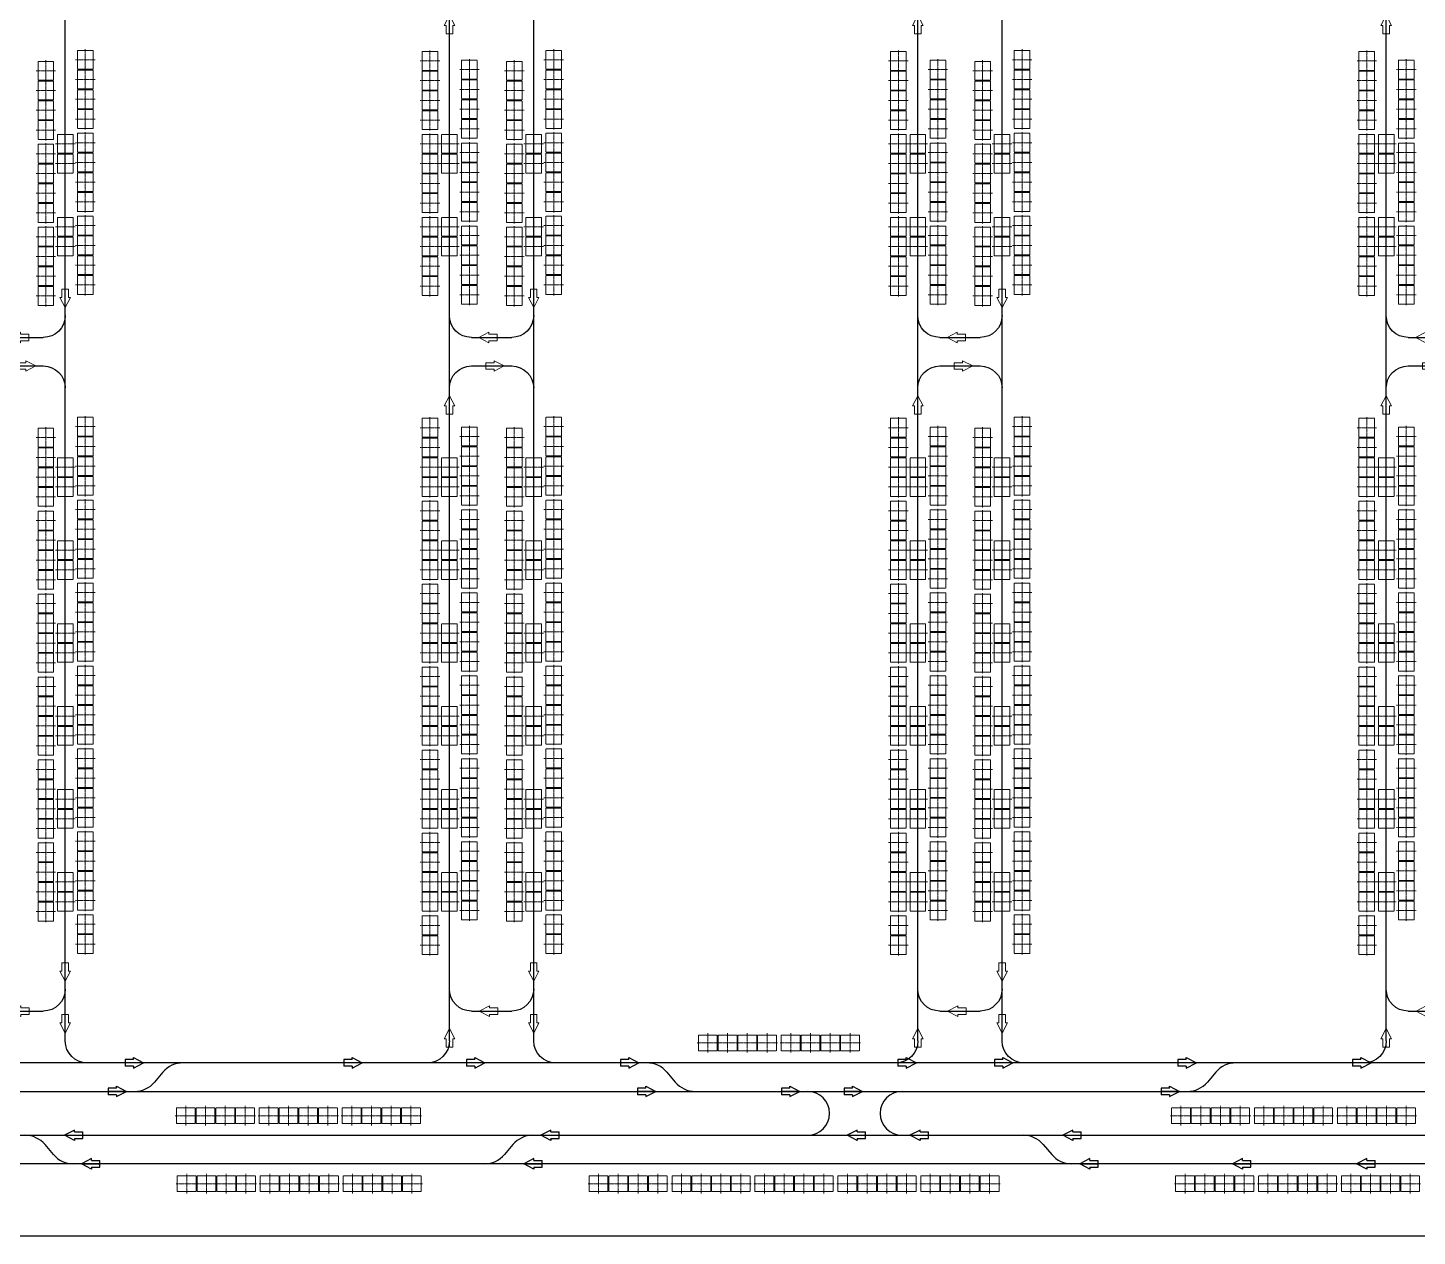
# Model space of a CAD drawing. Header units: millimetres. Extents: x -128 to 670218, y 27186 to 149492.
# Drawn here: x 358490 to 390149, y 27186 to 54722 of the extents above; entities that cross this region are included whole.
import ezdxf

# ---------------------------------------------------------------- set-up
doc = ezdxf.new("R2010")
doc.units = ezdxf.units.MM
doc.linetypes.add('AM_ISO08W050', pattern=[18, 12, -1.5, 3, -1.5])
doc.linetypes.add('XAT-M16_6F_EQ Layout_20211120$0$ACAD_ISO08W100', pattern=[36, 24, -3, 6, -3])
for name, color, linetype, lineweight in [('_CLINE', 4, 'XAT-M16_6F_EQ Layout_20211120$0$ACAD_ISO08W100', 9), ('DIRECT', 40, 'Continuous', 9), ('LINE_EQ', 4, 'AM_ISO08W050', 20), ('LINE_STB', 151, 'Continuous', 30)]:
    doc.layers.add(name, color=color, linetype=linetype, lineweight=lineweight)
doc.layers.add('Rail_H4822(Lower)', color=7, linetype='Continuous')

# ---------------------------------------------------------------- blocks, each defined once
blk = doc.blocks.new('*U3')
at = {"color": 0, "linetype": 'ByBlock'}
for p, q in [((-120, -230), (0, 0)), ((0, 0), (0, -420)), ((120, -230), (0, 0)), ((-75, -230), (-120, -230)), ((-75, -230), (-75, -420)), ((75, -230), (75, -420)), ((75, -230), (120, -230)), ((75, -420), (-75, -420))]:
    blk.add_line(p, q, dxfattribs=at)
blk = doc.blocks.new('A$C31676947')
at = {"layer": 'Rail_H4822(Lower)'}
for p, q in [((500, 47250), (500, 500)), ((2420, 47250), (2420, 500)), ((1000, 46570), (1920, 46570)), ((1000, 31870), (1920, 31870)), ((1000, 31220), (1920, 31220)), ((1000, 16520), (1920, 16520)), ((1000, 15870), (1920, 15870)), ((1000, 1180), (1920, 1180))]:
    blk.add_line(p, q, dxfattribs=at)
for centre, start, end in [((0, 47250), 0, 90), ((2920, 47250), 90, 180), ((1000, 46070), 90, 180), ((1920, 46070), 0, 90), ((1000, 32370), 180, 270), ((1920, 32370), 270, 0), ((1000, 30720), 90, 180), ((1920, 30720), 0, 90), ((0, 23700), 270, 0), ((2920, 23700), 180, 270), ((0, 21700), 0, 90), ((2920, 21700), 90, 180), ((1000, 17020), 180, 270), ((1920, 17020), 270, 0), ((1000, 15370), 90, 180), ((1920, 15370), 0, 90), ((1000, 1680), 180, 270), ((1920, 1680), 270, 0), ((0, 500), 270, 0), ((2920, 500), 180, 270)]:
    blk.add_arc(centre, 500, start, end, dxfattribs=at)
at = {"layer": 'DIRECT'}
for p, rotation in [((500, 46970), 180), ((1180, 46570), 89.99999999999999), ((500, 32550), 180), ((500, 23880), 180), ((500, 17200), 180), ((500, 1860), 180), ((1740, 1180), 270), ((500, 680), 180)]:
    blk.add_blockref('*U3', p, dxfattribs=dict(at, rotation=rotation))
for p in [(2420, 47070), (2420, 45890), (2420, 30540), (2420, 21520), (2420, 15190), (2420, 780)]:
    blk.add_blockref('*U3', p, dxfattribs=at)
at = {"layer": 'DIRECT', "lineweight": -2}
for p, rotation in [((1750, 31870), 270), ((1170, 31220), 89.99999999999999), ((1750, 16520), 270), ((1170, 15870), 89.99999999999999)]:
    blk.add_blockref('*U3', p, dxfattribs=dict(at, rotation=rotation))
blk = doc.blocks.new('*U227')
at = {"color": 0, "linetype": 'ByBlock'}
for p, q in [((-120, -230), (0, 0)), ((0, 0), (0, -420)), ((120, -230), (0, 0)), ((-75, -230), (-120, -230)), ((-75, -230), (-75, -420)), ((75, -230), (75, -420)), ((75, -230), (120, -230)), ((75, -420), (-75, -420))]:
    blk.add_line(p, q, dxfattribs=at)
blk = doc.blocks.new('*U228')
at = {"color": 0, "linetype": 'ByBlock'}
for p, q in [((-120, -230), (0, 0)), ((0, 0), (0, -420)), ((120, -230), (0, 0)), ((-75, -230), (-120, -230)), ((-75, -230), (-75, -420)), ((75, -230), (75, -420)), ((75, -230), (120, -230)), ((75, -420), (-75, -420))]:
    blk.add_line(p, q, dxfattribs=at)
blk = doc.blocks.new('*U229')
at = {"color": 0, "linetype": 'ByBlock'}
for p, q in [((-120, -230), (0, 0)), ((0, 0), (0, -420)), ((120, -230), (0, 0)), ((-75, -230), (-120, -230)), ((-75, -230), (-75, -420)), ((75, -230), (75, -420)), ((75, -230), (120, -230)), ((75, -420), (-75, -420))]:
    blk.add_line(p, q, dxfattribs=at)
blk = doc.blocks.new('*U230')
at = {"color": 0, "linetype": 'ByBlock'}
for p, q in [((-120, -230), (0, 0)), ((0, 0), (0, -420)), ((120, -230), (0, 0)), ((-75, -230), (-120, -230)), ((-75, -230), (-75, -420)), ((75, -230), (75, -420)), ((75, -230), (120, -230)), ((75, -420), (-75, -420))]:
    blk.add_line(p, q, dxfattribs=at)
blk = doc.blocks.new('*U172')
at = {"color": 0, "linetype": 'ByBlock'}
for p, q in [((-120, -230), (0, 0)), ((0, 0), (0, -420)), ((120, -230), (0, 0)), ((-75, -230), (-120, -230)), ((-75, -230), (-75, -420)), ((75, -230), (75, -420)), ((75, -230), (120, -230)), ((75, -420), (-75, -420))]:
    blk.add_line(p, q, dxfattribs=at)
blk = doc.blocks.new('*U174')
at = {"color": 0, "linetype": 'ByBlock'}
for p, q in [((-120, -230), (0, 0)), ((0, 0), (0, -420)), ((120, -230), (0, 0)), ((-75, -230), (-120, -230)), ((-75, -230), (-75, -420)), ((75, -230), (75, -420)), ((75, -230), (120, -230)), ((75, -420), (-75, -420))]:
    blk.add_line(p, q, dxfattribs=at)
blk = doc.blocks.new('*U175')
at = {"color": 0, "linetype": 'ByBlock'}
for p, q in [((-120, -230), (0, 0)), ((0, 0), (0, -420)), ((120, -230), (0, 0)), ((-75, -230), (-120, -230)), ((-75, -230), (-75, -420)), ((75, -230), (75, -420)), ((75, -230), (120, -230)), ((75, -420), (-75, -420))]:
    blk.add_line(p, q, dxfattribs=at)
blk = doc.blocks.new('*U176')
at = {"color": 0, "linetype": 'ByBlock'}
for p, q in [((-120, -230), (0, 0)), ((0, 0), (0, -420)), ((120, -230), (0, 0)), ((-75, -230), (-120, -230)), ((-75, -230), (-75, -420)), ((75, -230), (75, -420)), ((75, -230), (120, -230)), ((75, -420), (-75, -420))]:
    blk.add_line(p, q, dxfattribs=at)
blk = doc.blocks.new('*U177')
at = {"color": 0, "linetype": 'ByBlock'}
for p, q in [((-120, -230), (0, 0)), ((0, 0), (0, -420)), ((120, -230), (0, 0)), ((-75, -230), (-120, -230)), ((-75, -230), (-75, -420)), ((75, -230), (75, -420)), ((75, -230), (120, -230)), ((75, -420), (-75, -420))]:
    blk.add_line(p, q, dxfattribs=at)
blk = doc.blocks.new('*U147')
at = {"color": 0, "linetype": 'ByBlock'}
for p, q in [((-120, -230), (0, 0)), ((0, 0), (0, -420)), ((120, -230), (0, 0)), ((-75, -230), (-120, -230)), ((-75, -230), (-75, -420)), ((75, -230), (75, -420)), ((75, -230), (120, -230)), ((75, -420), (-75, -420))]:
    blk.add_line(p, q, dxfattribs=at)
blk = doc.blocks.new('*U183')
at = {"color": 0, "linetype": 'ByBlock'}
for p, q in [((-120, -230), (0, 0)), ((0, 0), (0, -420)), ((120, -230), (0, 0)), ((-75, -230), (-120, -230)), ((-75, -230), (-75, -420)), ((75, -230), (75, -420)), ((75, -230), (120, -230)), ((75, -420), (-75, -420))]:
    blk.add_line(p, q, dxfattribs=at)
blk = doc.blocks.new('*U80')
at = {"color": 0, "linetype": 'ByBlock'}
for p, q in [((-120, -230), (0, 0)), ((0, 0), (0, -420)), ((120, -230), (0, 0)), ((-75, -230), (-120, -230)), ((-75, -230), (-75, -420)), ((75, -230), (75, -420)), ((75, -230), (120, -230)), ((75, -420), (-75, -420))]:
    blk.add_line(p, q, dxfattribs=at)
blk = doc.blocks.new('*U81')
at = {"color": 0, "linetype": 'ByBlock'}
for p, q in [((-120, -230), (0, 0)), ((0, 0), (0, -420)), ((120, -230), (0, 0)), ((-75, -230), (-120, -230)), ((-75, -230), (-75, -420)), ((75, -230), (75, -420)), ((75, -230), (120, -230)), ((75, -420), (-75, -420))]:
    blk.add_line(p, q, dxfattribs=at)
blk = doc.blocks.new('*U82')
at = {"color": 0, "linetype": 'ByBlock'}
for p, q in [((-120, -230), (0, 0)), ((0, 0), (0, -420)), ((120, -230), (0, 0)), ((-75, -230), (-120, -230)), ((-75, -230), (-75, -420)), ((75, -230), (75, -420)), ((75, -230), (120, -230)), ((75, -420), (-75, -420))]:
    blk.add_line(p, q, dxfattribs=at)
blk = doc.blocks.new('*U83')
at = {"color": 0, "linetype": 'ByBlock'}
for p, q in [((-120, -230), (0, 0)), ((0, 0), (0, -420)), ((120, -230), (0, 0)), ((-75, -230), (-120, -230)), ((-75, -230), (-75, -420)), ((75, -230), (75, -420)), ((75, -230), (120, -230)), ((75, -420), (-75, -420))]:
    blk.add_line(p, q, dxfattribs=at)
blk = doc.blocks.new('*U84')
at = {"color": 0, "linetype": 'ByBlock'}
for p, q in [((-120, -230), (0, 0)), ((0, 0), (0, -420)), ((120, -230), (0, 0)), ((-75, -230), (-120, -230)), ((-75, -230), (-75, -420)), ((75, -230), (75, -420)), ((75, -230), (120, -230)), ((75, -420), (-75, -420))]:
    blk.add_line(p, q, dxfattribs=at)
blk = doc.blocks.new('*U85')
at = {"color": 0, "linetype": 'ByBlock'}
for p, q in [((-120, -230), (0, 0)), ((0, 0), (0, -420)), ((120, -230), (0, 0)), ((-75, -230), (-120, -230)), ((-75, -230), (-75, -420)), ((75, -230), (75, -420)), ((75, -230), (120, -230)), ((75, -420), (-75, -420))]:
    blk.add_line(p, q, dxfattribs=at)
blk = doc.blocks.new('*U86')
at = {"color": 0, "linetype": 'ByBlock'}
for p, q in [((-120, -230), (0, 0)), ((0, 0), (0, -420)), ((120, -230), (0, 0)), ((-75, -230), (-120, -230)), ((-75, -230), (-75, -420)), ((75, -230), (75, -420)), ((75, -230), (120, -230)), ((75, -420), (-75, -420))]:
    blk.add_line(p, q, dxfattribs=at)
blk = doc.blocks.new('*U87')
at = {"color": 0, "linetype": 'ByBlock'}
for p, q in [((-120, -230), (0, 0)), ((0, 0), (0, -420)), ((120, -230), (0, 0)), ((-75, -230), (-120, -230)), ((-75, -230), (-75, -420)), ((75, -230), (75, -420)), ((75, -230), (120, -230)), ((75, -420), (-75, -420))]:
    blk.add_line(p, q, dxfattribs=at)
blk = doc.blocks.new('*U88')
at = {"color": 0, "linetype": 'ByBlock'}
for p, q in [((-120, -230), (0, 0)), ((0, 0), (0, -420)), ((120, -230), (0, 0)), ((-75, -230), (-120, -230)), ((-75, -230), (-75, -420)), ((75, -230), (75, -420)), ((75, -230), (120, -230)), ((75, -420), (-75, -420))]:
    blk.add_line(p, q, dxfattribs=at)
blk = doc.blocks.new('*U89')
at = {"color": 0, "linetype": 'ByBlock'}
for p, q in [((-120, -230), (0, 0)), ((0, 0), (0, -420)), ((120, -230), (0, 0)), ((-75, -230), (-120, -230)), ((-75, -230), (-75, -420)), ((75, -230), (75, -420)), ((75, -230), (120, -230)), ((75, -420), (-75, -420))]:
    blk.add_line(p, q, dxfattribs=at)
blk = doc.blocks.new('*U90')
at = {"color": 0, "linetype": 'ByBlock'}
for p, q in [((-120, -230), (0, 0)), ((0, 0), (0, -420)), ((120, -230), (0, 0)), ((-75, -230), (-120, -230)), ((-75, -230), (-75, -420)), ((75, -230), (75, -420)), ((75, -230), (120, -230)), ((75, -420), (-75, -420))]:
    blk.add_line(p, q, dxfattribs=at)
blk = doc.blocks.new('*U91')
at = {"color": 0, "linetype": 'ByBlock'}
for p, q in [((-120, -230), (0, 0)), ((0, 0), (0, -420)), ((120, -230), (0, 0)), ((-75, -230), (-120, -230)), ((-75, -230), (-75, -420)), ((75, -230), (75, -420)), ((75, -230), (120, -230)), ((75, -420), (-75, -420))]:
    blk.add_line(p, q, dxfattribs=at)
blk = doc.blocks.new('XAT-M16_6F_EQ Layout_20211120$0$EG-12_FOUP_(01)-pv')
at = {"layer": '_CLINE'}
for p, q in [((0, 211), (0, -235)), ((-239, -12), (239, -12))]:
    blk.add_line(p, q, dxfattribs=at)
at = {"layer": 'LINE_EQ'}
blk.add_lwpolyline([(-215, 166), (-215, -190), (215, -190), (215, 166)], close=True, dxfattribs=at)

msp = doc.modelspace()

# ---------------------------------------------------------------- linework, layer by layer
msp.add_lwpolyline([(341182, 79986), (427640, 79986), (427640, 27186), (341182, 27186)], close=True)
at = {"layer": 'Rail_H4822(Lower)'}
for p, q in [((472028, 31136), (337538, 31136)), ((361571, 30925), (361379, 30698)), ((373052, 30925), (373244, 30698)), ((385561, 30925), (385369, 30698)), ((332538, 30486), (471361, 30486)), ((329726, 29486), (471361, 29486)), ((359075, 29048), (358883, 29275)), ((369544, 29275), (369352, 29048)), ((381629, 29275), (381821, 29048)), ((475728, 28836), (336538, 28836))]:
    msp.add_line(p, q, dxfattribs=at)
for centre, radius, start, end in [((362028, 30536), 600, 90, 139.6984), ((372594, 30536), 600, 40.3016, 90), ((386018, 30536), 600, 90, 139.6984), ((360921, 31086), 600, 270, 319.6984), ((373701, 31086), 600, 220.3016, 270), ((376261, 29986), 500, 270, 90), ((378411, 29986), 500, 90, 270), ((384911, 31086), 600, 270, 319.6984), ((358425, 28886), 600, 40.3016, 90), ((370001, 28886), 600, 90, 139.6984), ((381171, 28886), 600, 40.3016, 90), ((359532, 29436), 600, 220.3016, 270), ((368894, 29436), 600, 270, 319.6984), ((382278, 29436), 600, 220.3016, 270)]:
    msp.add_arc(centre, radius, start, end, dxfattribs=at)

# ---------------------------------------------------------------- block references
at = {"layer": 'LINE_EQ', "rotation": 89.99999999999999}
for p in [(359332, 52077), (368085, 52077), (370005, 52077), (378758, 52077), (380678, 52077), (389431, 52077), (359332, 51627), (368085, 51627), (370005, 51627), (378758, 51627), (380678, 51627), (389431, 51627), (359332, 50187), (368085, 50187), (370005, 50187), (378758, 50187), (380678, 50187), (389431, 50187), (359332, 49737), (368085, 49737), (370005, 49737), (378758, 49737), (380678, 49737), (389431, 49737), (359332, 44708), (368085, 44708), (370005, 44708), (378758, 44708), (380678, 44708), (389431, 44708), (359332, 44258), (368085, 44258), (370005, 44258), (378758, 44258), (380678, 44258), (389431, 44258), (359332, 42818), (368085, 42818), (370005, 42818), (378758, 42818), (380678, 42818), (389431, 42818), (359332, 42368), (368085, 42368), (370005, 42368), (378758, 42368), (380678, 42368), (389431, 42368), (359332, 40928), (368085, 40928), (370005, 40928), (378758, 40928), (380678, 40928), (389431, 40928), (359332, 40478), (368085, 40478), (370005, 40478), (378758, 40478), (380678, 40478), (389431, 40478), (359332, 39038), (368085, 39038), (370005, 39038), (378758, 39038), (380678, 39038), (389431, 39038), (359332, 38588), (368085, 38588), (370005, 38588), (378758, 38588), (380678, 38588), (389431, 38588), (359332, 37148), (368085, 37148), (370005, 37148), (378758, 37148), (380678, 37148), (389431, 37148), (359332, 36698), (368085, 36698), (370005, 36698), (378758, 36698), (380678, 36698), (389431, 36698), (359332, 35258), (368085, 35258), (370005, 35258), (378758, 35258), (380678, 35258), (389431, 35258), (359332, 34808), (368085, 34808), (370005, 34808), (378758, 34808), (380678, 34808), (389431, 34808)]:
    msp.add_blockref('XAT-M16_6F_EQ Layout_20211120$0$EG-12_FOUP_(01)-pv', p, dxfattribs=at)
at = {"layer": 'LINE_STB'}
for p, rotation in [((359789, 53993), 89.99999999999999), ((367642, 53967), 89.99999999999999), ((370462, 53993), 89.99999999999999), ((378315, 53967), 89.99999999999999), ((381135, 53993), 89.99999999999999), ((388988, 53967), 89.99999999999999), ((358889, 53742), 89.99999999999999), ((368542, 53768), 89.99999999999999), ((369562, 53742), 89.99999999999999), ((379215, 53768), 89.99999999999999), ((380235, 53742), 89.99999999999999), ((389888, 53768), 89.99999999999999), ((358889, 53292), 89.99999999999999), ((359789, 53543), 89.99999999999999), ((367642, 53517), 89.99999999999999), ((368542, 53318), 89.99999999999999), ((369562, 53292), 89.99999999999999), ((370462, 53543), 89.99999999999999), ((378315, 53517), 89.99999999999999), ((379215, 53318), 89.99999999999999), ((380235, 53292), 89.99999999999999), ((381135, 53543), 89.99999999999999), ((388988, 53517), 89.99999999999999), ((389888, 53318), 89.99999999999999), ((359789, 53093), 89.99999999999999), ((367642, 53067), 89.99999999999999), ((370462, 53093), 89.99999999999999), ((378315, 53067), 89.99999999999999), ((381135, 53093), 89.99999999999999), ((388988, 53067), 89.99999999999999), ((358889, 52842), 89.99999999999999), ((359789, 52643), 89.99999999999999), ((368542, 52868), 89.99999999999999), ((369562, 52842), 89.99999999999999), ((370462, 52643), 89.99999999999999), ((379215, 52868), 89.99999999999999), ((380235, 52842), 89.99999999999999), ((381135, 52643), 89.99999999999999), ((389888, 52868), 89.99999999999999), ((358889, 52392), 89.99999999999999), ((367642, 52617), 89.99999999999999), ((368542, 52418), 89.99999999999999), ((369562, 52392), 89.99999999999999), ((378315, 52617), 89.99999999999999), ((379215, 52418), 89.99999999999999), ((380235, 52392), 89.99999999999999), ((388988, 52617), 89.99999999999999), ((389888, 52418), 89.99999999999999), ((359789, 52103), 89.99999999999999), ((367642, 52077), 89.99999999999999), ((370462, 52103), 89.99999999999999), ((378315, 52077), 89.99999999999999), ((381135, 52103), 89.99999999999999), ((388988, 52077), 89.99999999999999), ((358889, 51852), 89.99999999999999), ((368542, 51878), 89.99999999999999), ((369562, 51852), 89.99999999999999), ((379215, 51878), 89.99999999999999), ((380235, 51852), 89.99999999999999), ((389888, 51878), 89.99999999999999), ((358889, 51402), 89.99999999999999), ((359789, 51653), 89.99999999999999), ((367642, 51627), 89.99999999999999), ((368542, 51428), 89.99999999999999), ((369562, 51402), 89.99999999999999), ((370462, 51653), 89.99999999999999), ((378315, 51627), 89.99999999999999), ((379215, 51428), 89.99999999999999), ((380235, 51402), 89.99999999999999), ((381135, 51653), 89.99999999999999), ((388988, 51627), 89.99999999999999), ((389888, 51428), 89.99999999999999), ((359789, 51203), 89.99999999999999), ((367642, 51177), 89.99999999999999), ((370462, 51203), 89.99999999999999), ((378315, 51177), 89.99999999999999), ((381135, 51203), 89.99999999999999), ((388988, 51177), 89.99999999999999), ((358889, 50952), 89.99999999999999), ((359789, 50753), 89.99999999999999), ((368542, 50978), 89.99999999999999), ((369562, 50952), 89.99999999999999), ((370462, 50753), 89.99999999999999), ((379215, 50978), 89.99999999999999), ((380235, 50952), 89.99999999999999), ((381135, 50753), 89.99999999999999), ((389888, 50978), 89.99999999999999), ((358889, 50502), 89.99999999999999), ((367642, 50727), 89.99999999999999), ((368542, 50528), 89.99999999999999), ((369562, 50502), 89.99999999999999), ((378315, 50727), 89.99999999999999), ((379215, 50528), 89.99999999999999), ((380235, 50502), 89.99999999999999), ((388988, 50727), 89.99999999999999), ((389888, 50528), 89.99999999999999), ((359789, 50213), 89.99999999999999), ((367642, 50187), 89.99999999999999), ((370462, 50213), 89.99999999999999), ((378315, 50187), 89.99999999999999), ((381135, 50213), 89.99999999999999), ((388988, 50187), 89.99999999999999), ((358889, 49962), 89.99999999999999), ((368542, 49988), 89.99999999999999), ((369562, 49962), 89.99999999999999), ((379215, 49988), 89.99999999999999), ((380235, 49962), 89.99999999999999), ((389888, 49988), 89.99999999999999), ((358889, 49512), 89.99999999999999), ((359789, 49763), 89.99999999999999), ((367642, 49737), 89.99999999999999), ((368542, 49538), 89.99999999999999), ((369562, 49512), 89.99999999999999), ((370462, 49763), 89.99999999999999), ((378315, 49737), 89.99999999999999), ((379215, 49538), 89.99999999999999), ((380235, 49512), 89.99999999999999), ((381135, 49763), 89.99999999999999), ((388988, 49737), 89.99999999999999), ((389888, 49538), 89.99999999999999), ((359789, 49313), 89.99999999999999), ((367642, 49287), 89.99999999999999), ((370462, 49313), 89.99999999999999), ((378315, 49287), 89.99999999999999), ((381135, 49313), 89.99999999999999), ((388988, 49287), 89.99999999999999), ((358889, 49062), 89.99999999999999), ((359789, 48863), 89.99999999999999), ((367642, 48837), 89.99999999999999), ((368542, 49088), 89.99999999999999), ((369562, 49062), 89.99999999999999), ((370462, 48863), 89.99999999999999), ((378315, 48837), 89.99999999999999), ((379215, 49088), 89.99999999999999), ((380235, 49062), 89.99999999999999), ((381135, 48863), 89.99999999999999), ((388988, 48837), 89.99999999999999), ((389888, 49088), 89.99999999999999), ((358889, 48612), 89.99999999999999), ((368542, 48638), 89.99999999999999), ((369562, 48612), 89.99999999999999), ((379215, 48638), 89.99999999999999), ((380235, 48612), 89.99999999999999), ((389888, 48638), 89.99999999999999), ((358889, 45383), 89.99999999999999), ((359789, 45634), 89.99999999999999), ((367642, 45608), 89.99999999999999), ((368542, 45409), 89.99999999999999), ((369562, 45383), 89.99999999999999), ((370462, 45634), 89.99999999999999), ((378315, 45608), 89.99999999999999), ((379215, 45409), 89.99999999999999), ((380235, 45383), 89.99999999999999), ((381135, 45634), 89.99999999999999), ((388988, 45608), 89.99999999999999), ((389888, 45409), 89.99999999999999), ((359789, 45184), 89.99999999999999), ((367642, 45158), 89.99999999999999), ((370462, 45184), 89.99999999999999), ((378315, 45158), 89.99999999999999), ((381135, 45184), 89.99999999999999), ((388988, 45158), 89.99999999999999), ((358889, 44933), 89.99999999999999), ((359789, 44734), 89.99999999999999), ((368542, 44959), 89.99999999999999), ((369562, 44933), 89.99999999999999), ((370462, 44734), 89.99999999999999), ((379215, 44959), 89.99999999999999), ((380235, 44933), 89.99999999999999), ((381135, 44734), 89.99999999999999), ((389888, 44959), 89.99999999999999), ((358889, 44483), 89.99999999999999), ((367642, 44708), 89.99999999999999), ((368542, 44509), 89.99999999999999), ((369562, 44483), 89.99999999999999), ((378315, 44708), 89.99999999999999), ((379215, 44509), 89.99999999999999), ((380235, 44483), 89.99999999999999), ((388988, 44708), 89.99999999999999), ((389888, 44509), 89.99999999999999), ((359789, 44284), 89.99999999999999), ((367642, 44258), 89.99999999999999), ((370462, 44284), 89.99999999999999), ((378315, 44258), 89.99999999999999), ((381135, 44284), 89.99999999999999), ((388988, 44258), 89.99999999999999), ((358889, 44033), 89.99999999999999), ((368542, 44059), 89.99999999999999), ((369562, 44033), 89.99999999999999), ((379215, 44059), 89.99999999999999), ((380235, 44033), 89.99999999999999), ((389888, 44059), 89.99999999999999), ((358889, 43493), 89.99999999999999), ((359789, 43744), 89.99999999999999), ((367642, 43718), 89.99999999999999), ((368542, 43519), 89.99999999999999), ((369562, 43493), 89.99999999999999), ((370462, 43744), 89.99999999999999), ((378315, 43718), 89.99999999999999), ((379215, 43519), 89.99999999999999), ((380235, 43493), 89.99999999999999), ((381135, 43744), 89.99999999999999), ((388988, 43718), 89.99999999999999), ((389888, 43519), 89.99999999999999), ((359789, 43294), 89.99999999999999), ((367642, 43268), 89.99999999999999), ((370462, 43294), 89.99999999999999), ((378315, 43268), 89.99999999999999), ((381135, 43294), 89.99999999999999), ((388988, 43268), 89.99999999999999), ((358889, 43043), 89.99999999999999), ((359789, 42844), 89.99999999999999), ((367642, 42818), 89.99999999999999), ((368542, 43069), 89.99999999999999), ((369562, 43043), 89.99999999999999), ((370462, 42844), 89.99999999999999), ((378315, 42818), 89.99999999999999), ((379215, 43069), 89.99999999999999), ((380235, 43043), 89.99999999999999), ((381135, 42844), 89.99999999999999), ((388988, 42818), 89.99999999999999), ((389888, 43069), 89.99999999999999), ((358889, 42593), 89.99999999999999), ((368542, 42619), 89.99999999999999), ((369562, 42593), 89.99999999999999), ((379215, 42619), 89.99999999999999), ((380235, 42593), 89.99999999999999), ((389888, 42619), 89.99999999999999), ((359789, 42394), 89.99999999999999), ((367642, 42368), 89.99999999999999), ((370462, 42394), 89.99999999999999), ((378315, 42368), 89.99999999999999), ((381135, 42394), 89.99999999999999), ((388988, 42368), 89.99999999999999), ((358889, 42143), 89.99999999999999), ((368542, 42169), 89.99999999999999), ((369562, 42143), 89.99999999999999), ((379215, 42169), 89.99999999999999), ((380235, 42143), 89.99999999999999), ((389888, 42169), 89.99999999999999), ((358889, 41603), 89.99999999999999), ((359789, 41854), 89.99999999999999), ((367642, 41828), 89.99999999999999), ((368542, 41629), 89.99999999999999), ((369562, 41603), 89.99999999999999), ((370462, 41854), 89.99999999999999), ((378315, 41828), 89.99999999999999), ((379215, 41629), 89.99999999999999), ((380235, 41603), 89.99999999999999), ((381135, 41854), 89.99999999999999), ((388988, 41828), 89.99999999999999), ((389888, 41629), 89.99999999999999), ((359789, 41404), 89.99999999999999), ((367642, 41378), 89.99999999999999), ((370462, 41404), 89.99999999999999), ((378315, 41378), 89.99999999999999), ((381135, 41404), 89.99999999999999), ((388988, 41378), 89.99999999999999), ((358889, 41153), 89.99999999999999), ((359789, 40954), 89.99999999999999), ((367642, 40928), 89.99999999999999), ((368542, 41179), 89.99999999999999), ((369562, 41153), 89.99999999999999), ((370462, 40954), 89.99999999999999), ((378315, 40928), 89.99999999999999), ((379215, 41179), 89.99999999999999), ((380235, 41153), 89.99999999999999), ((381135, 40954), 89.99999999999999), ((388988, 40928), 89.99999999999999), ((389888, 41179), 89.99999999999999), ((358889, 40703), 89.99999999999999), ((368542, 40729), 89.99999999999999), ((369562, 40703), 89.99999999999999), ((379215, 40729), 89.99999999999999), ((380235, 40703), 89.99999999999999), ((389888, 40729), 89.99999999999999), ((359789, 40504), 89.99999999999999), ((367642, 40478), 89.99999999999999), ((370462, 40504), 89.99999999999999), ((378315, 40478), 89.99999999999999), ((381135, 40504), 89.99999999999999), ((388988, 40478), 89.99999999999999), ((358889, 40253), 89.99999999999999), ((368542, 40279), 89.99999999999999), ((369562, 40253), 89.99999999999999), ((379215, 40279), 89.99999999999999), ((380235, 40253), 89.99999999999999), ((389888, 40279), 89.99999999999999), ((358889, 39713), 89.99999999999999), ((359789, 39964), 89.99999999999999), ((367642, 39938), 89.99999999999999), ((368542, 39739), 89.99999999999999), ((369562, 39713), 89.99999999999999), ((370462, 39964), 89.99999999999999), ((378315, 39938), 89.99999999999999), ((379215, 39739), 89.99999999999999), ((380235, 39713), 89.99999999999999), ((381135, 39964), 89.99999999999999), ((388988, 39938), 89.99999999999999), ((389888, 39739), 89.99999999999999), ((359789, 39514), 89.99999999999999), ((367642, 39488), 89.99999999999999), ((370462, 39514), 89.99999999999999), ((378315, 39488), 89.99999999999999), ((381135, 39514), 89.99999999999999), ((388988, 39488), 89.99999999999999), ((358889, 39263), 89.99999999999999), ((359789, 39064), 89.99999999999999), ((367642, 39038), 89.99999999999999), ((368542, 39289), 89.99999999999999), ((369562, 39263), 89.99999999999999), ((370462, 39064), 89.99999999999999), ((378315, 39038), 89.99999999999999), ((379215, 39289), 89.99999999999999), ((380235, 39263), 89.99999999999999), ((381135, 39064), 89.99999999999999), ((388988, 39038), 89.99999999999999), ((389888, 39289), 89.99999999999999), ((358889, 38813), 89.99999999999999), ((368542, 38839), 89.99999999999999), ((369562, 38813), 89.99999999999999), ((379215, 38839), 89.99999999999999), ((380235, 38813), 89.99999999999999), ((389888, 38839), 89.99999999999999), ((359789, 38614), 89.99999999999999), ((367642, 38588), 89.99999999999999), ((368542, 38389), 89.99999999999999), ((370462, 38614), 89.99999999999999), ((378315, 38588), 89.99999999999999), ((379215, 38389), 89.99999999999999), ((381135, 38614), 89.99999999999999), ((388988, 38588), 89.99999999999999), ((389888, 38389), 89.99999999999999), ((358889, 38363), 89.99999999999999), ((359789, 38074), 89.99999999999999), ((369562, 38363), 89.99999999999999), ((370462, 38074), 89.99999999999999), ((380235, 38363), 89.99999999999999), ((381135, 38074), 89.99999999999999), ((358889, 37823), 89.99999999999999), ((367642, 38048), 89.99999999999999), ((368542, 37849), 89.99999999999999), ((369562, 37823), 89.99999999999999), ((378315, 38048), 89.99999999999999), ((379215, 37849), 89.99999999999999), ((380235, 37823), 89.99999999999999), ((388988, 38048), 89.99999999999999), ((389888, 37849), 89.99999999999999), ((359789, 37624), 89.99999999999999), ((367642, 37598), 89.99999999999999), ((370462, 37624), 89.99999999999999), ((378315, 37598), 89.99999999999999), ((381135, 37624), 89.99999999999999), ((388988, 37598), 89.99999999999999), ((358889, 37373), 89.99999999999999), ((359789, 37174), 89.99999999999999), ((367642, 37148), 89.99999999999999), ((368542, 37399), 89.99999999999999), ((369562, 37373), 89.99999999999999), ((370462, 37174), 89.99999999999999), ((378315, 37148), 89.99999999999999), ((379215, 37399), 89.99999999999999), ((380235, 37373), 89.99999999999999), ((381135, 37174), 89.99999999999999), ((388988, 37148), 89.99999999999999), ((389888, 37399), 89.99999999999999), ((358889, 36923), 89.99999999999999), ((368542, 36949), 89.99999999999999), ((369562, 36923), 89.99999999999999), ((379215, 36949), 89.99999999999999), ((380235, 36923), 89.99999999999999), ((389888, 36949), 89.99999999999999), ((359789, 36724), 89.99999999999999), ((367642, 36698), 89.99999999999999), ((368542, 36499), 89.99999999999999), ((370462, 36724), 89.99999999999999), ((378315, 36698), 89.99999999999999), ((379215, 36499), 89.99999999999999), ((381135, 36724), 89.99999999999999), ((388988, 36698), 89.99999999999999), ((389888, 36499), 89.99999999999999), ((358889, 36473), 89.99999999999999), ((359789, 36184), 89.99999999999999), ((369562, 36473), 89.99999999999999), ((370462, 36184), 89.99999999999999), ((380235, 36473), 89.99999999999999), ((381135, 36184), 89.99999999999999), ((358889, 35933), 89.99999999999999), ((367642, 36158), 89.99999999999999), ((368542, 35959), 89.99999999999999), ((369562, 35933), 89.99999999999999), ((378315, 36158), 89.99999999999999), ((379215, 35959), 89.99999999999999), ((380235, 35933), 89.99999999999999), ((388988, 36158), 89.99999999999999), ((389888, 35959), 89.99999999999999), ((359789, 35734), 89.99999999999999), ((367642, 35708), 89.99999999999999), ((370462, 35734), 89.99999999999999), ((378315, 35708), 89.99999999999999), ((381135, 35734), 89.99999999999999), ((388988, 35708), 89.99999999999999), ((358889, 35483), 89.99999999999999), ((359789, 35284), 89.99999999999999), ((367642, 35258), 89.99999999999999), ((368542, 35509), 89.99999999999999), ((369562, 35483), 89.99999999999999), ((370462, 35284), 89.99999999999999), ((378315, 35258), 89.99999999999999), ((379215, 35509), 89.99999999999999), ((380235, 35483), 89.99999999999999), ((381135, 35284), 89.99999999999999), ((388988, 35258), 89.99999999999999), ((389888, 35509), 89.99999999999999), ((358889, 35033), 89.99999999999999), ((368542, 35059), 89.99999999999999), ((369562, 35033), 89.99999999999999), ((379215, 35059), 89.99999999999999), ((380235, 35033), 89.99999999999999), ((389888, 35059), 89.99999999999999), ((359789, 34834), 89.99999999999999), ((367642, 34808), 89.99999999999999), ((368542, 34609), 89.99999999999999), ((370462, 34834), 89.99999999999999), ((378315, 34808), 89.99999999999999), ((379215, 34609), 89.99999999999999), ((381135, 34834), 89.99999999999999), ((388988, 34808), 89.99999999999999), ((389888, 34609), 89.99999999999999), ((358889, 34583), 89.99999999999999), ((359789, 34294), 89.99999999999999), ((369562, 34583), 89.99999999999999), ((370462, 34294), 89.99999999999999), ((380235, 34583), 89.99999999999999), ((381135, 34294), 89.99999999999999), ((367642, 34268), 89.99999999999999), ((378315, 34268), 89.99999999999999), ((388988, 34268), 89.99999999999999), ((359789, 33844), 89.99999999999999), ((367642, 33818), 89.99999999999999), ((370462, 33844), 89.99999999999999), ((378315, 33818), 89.99999999999999), ((381135, 33844), 89.99999999999999), ((388988, 33818), 89.99999999999999), ((373985, 31580), 180), ((374435, 31580), 180), ((374885, 31580), 180), ((375335, 31580), 180), ((375875, 31580), 180), ((376325, 31580), 180), ((376775, 31580), 180), ((377225, 31580), 180), ((362090, 29919), 180), ((362540, 29919), 180), ((362990, 29919), 180), ((363440, 29919), 180), ((363980, 29919), 180), ((364430, 29919), 180), ((364880, 29919), 180), ((365330, 29919), 180), ((365870, 29919), 180), ((366320, 29919), 180), ((366770, 29919), 180), ((367220, 29919), 180), ((384766, 29919), 180), ((385216, 29919), 180), ((385666, 29919), 180), ((386116, 29919), 180), ((386656, 29919), 180), ((387106, 29919), 180), ((387556, 29919), 180), ((388006, 29919), 180), ((388546, 29919), 180), ((388996, 29919), 180), ((389446, 29919), 180), ((389896, 29919), 180), ((362112, 28369), 180), ((362562, 28369), 180), ((363012, 28369), 180), ((363462, 28369), 180), ((364002, 28369), 180), ((364452, 28369), 180), ((364902, 28369), 180), ((365352, 28369), 180), ((365892, 28369), 180), ((366342, 28369), 180), ((366792, 28369), 180), ((367242, 28369), 180), ((371495, 28369), 180), ((371945, 28369), 180), ((372395, 28369), 180), ((372845, 28369), 180), ((373385, 28369), 180), ((373835, 28369), 180), ((374285, 28369), 180), ((374735, 28369), 180), ((375275, 28369), 180), ((375725, 28369), 180), ((376175, 28369), 180), ((376625, 28369), 180), ((377165, 28369), 180), ((377615, 28369), 180), ((378065, 28369), 180), ((378515, 28369), 180), ((379055, 28369), 180), ((379505, 28369), 180), ((379955, 28369), 180), ((380405, 28369), 180), ((384858, 28369), 180), ((385308, 28369), 180), ((385758, 28369), 180), ((386208, 28369), 180), ((386748, 28369), 180), ((387198, 28369), 180), ((387648, 28369), 180), ((388098, 28369), 180), ((388638, 28369), 180), ((389088, 28369), 180), ((389538, 28369), 180), ((389988, 28369), 180)]:
    msp.add_blockref('XAT-M16_6F_EQ Layout_20211120$0$EG-12_FOUP_(01)-pv', p, dxfattribs=dict(at, rotation=rotation))
at = {"layer": 'Rail_H4822(Lower)', "xscale": -1}
for name, p, rotation in [('A$C31676947', (356924, 78886), 180), ('A$C31676947', (367597, 78886), 180), ('A$C31676947', (378270, 78886), 180), ('A$C31676947', (388943, 78886), 180), ('*U80', (361128, 31136), 270), ('*U176', (366108, 31136), 270), ('*U177', (368908, 31136), 270), ('*U88', (372415, 31136), 270), ('*U174', (378738, 31136), 270), ('*U175', (380938, 31136), 270), ('*U84', (385118, 31136), 270), ('*U172', (389098, 31136), 270), ('*U81', (360741, 30486), 270), ('*U89', (372801, 30486), 270), ('*U229', (376081, 30486), 270), ('*U228', (377511, 30486), 270), ('*U85', (384731, 30486), 270), ('*U83', (359325, 29486), 90), ('*U91', (370181, 29486), 90), ('*U230', (377161, 29486), 90), ('*U227', (378591, 29486), 90), ('*U87', (382071, 29486), 90), ('*U82', (359712, 28836), 90), ('*U90', (369794, 28836), 90), ('*U86', (382458, 28836), 90), ('*U183', (385938, 28836), 90), ('*U147', (388768, 28836), 90)]:
    msp.add_blockref(name, p, dxfattribs=dict(at, rotation=rotation))

doc.saveas('drawing.dxf')
